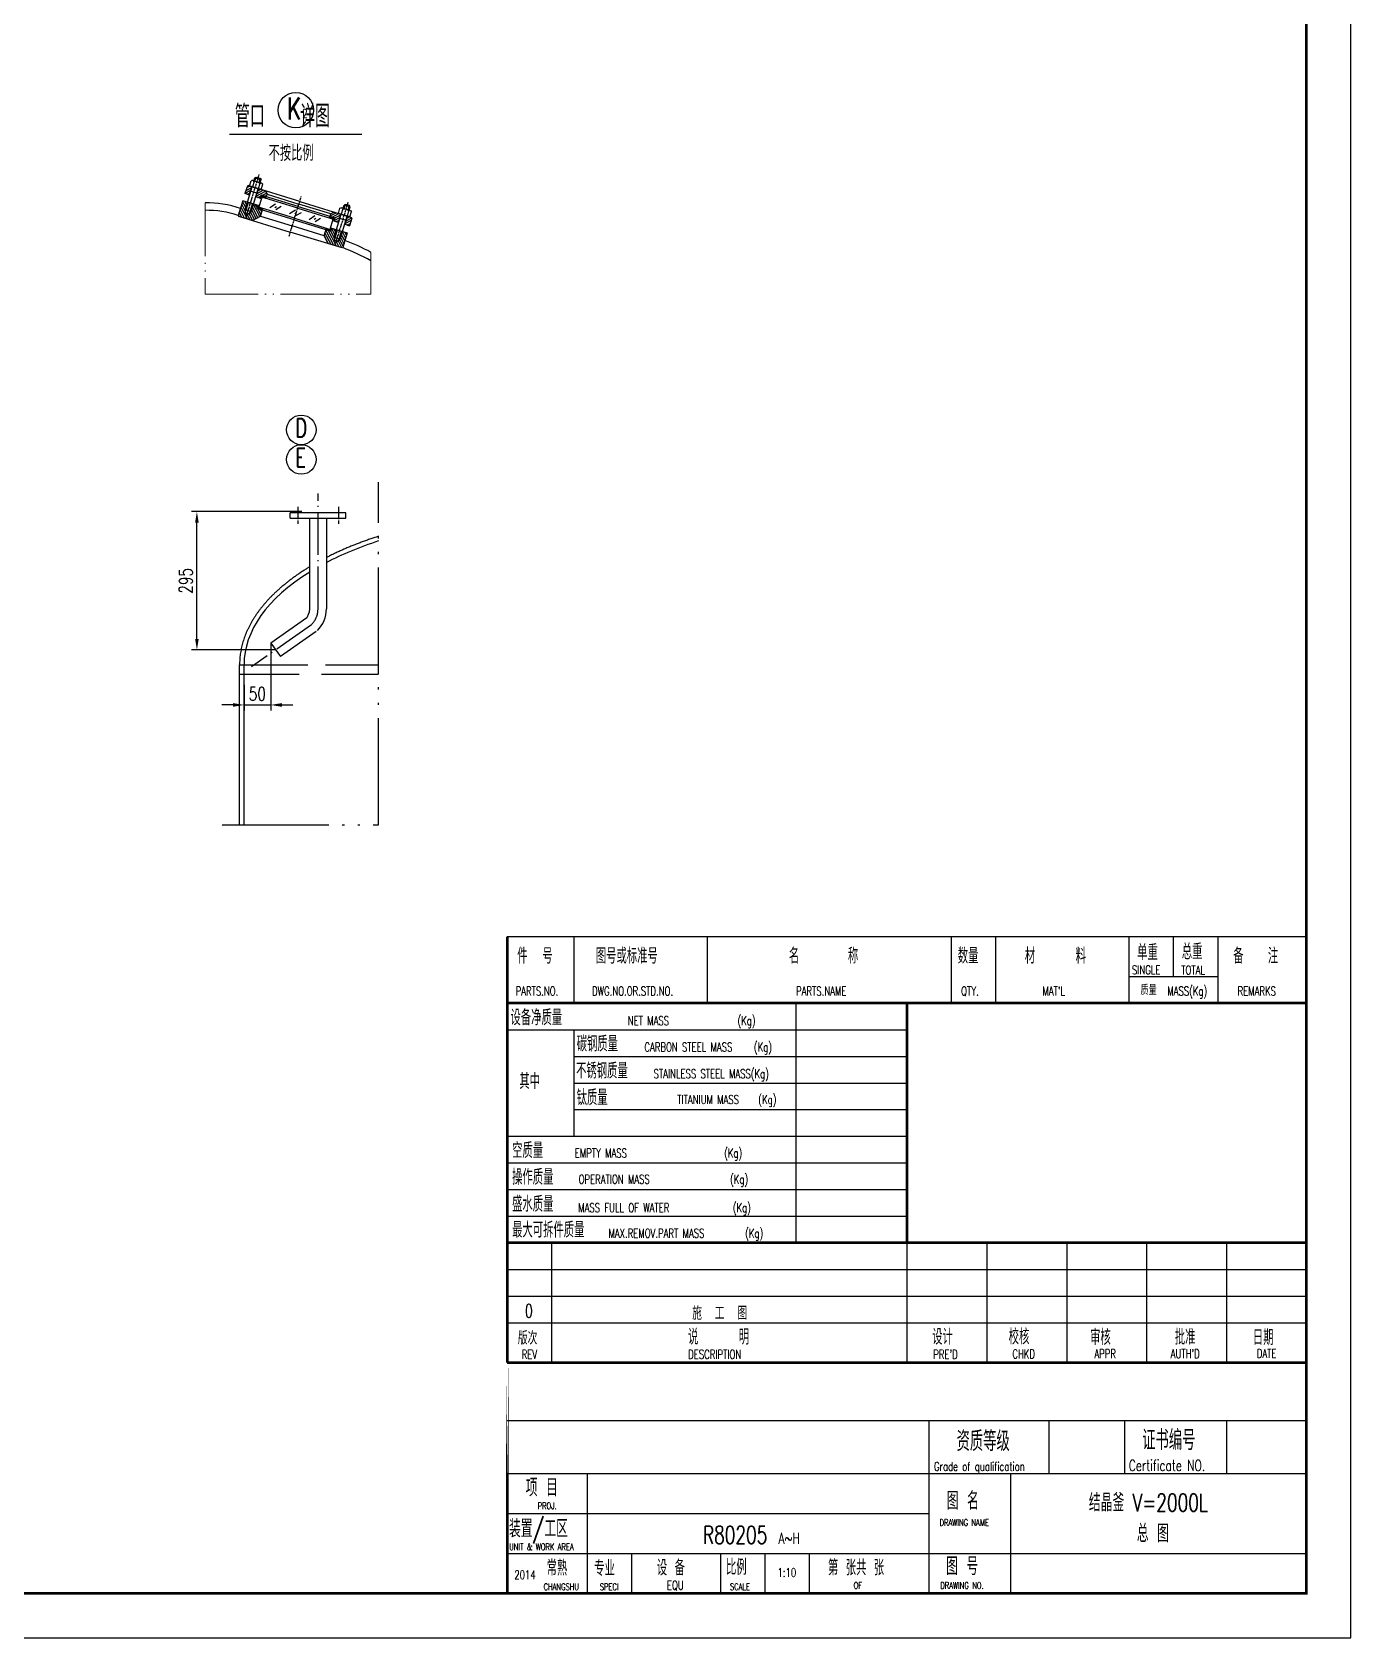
# Model space of a CAD drawing. Extents: x -14451 to -8511, y -379 to 8031.
# Drawn here: x -11481 to -8511, y -379 to 3239 of the extents above; entities that cross this region are included whole.
import ezdxf

# ---------------------------------------------------------------- set-up
doc = ezdxf.new("R2010")
doc.units = 0
doc.header["$MEASUREMENT"] = 0
doc.linetypes.add('ACAD_ISO04W100', pattern=[30.5, 24, -3, 0.5, -3])
doc.linetypes.add('ACAD_ISO05W100', pattern=[34, 24, -3, 0.5, -3, 0.5, -3])
doc.layers.get('DEFPOINTS').update_dxf_attribs({"linetype": 'CONTINUOUS'})
for name, color, linetype in [('1中心线', 3, 'ACAD_ISO04W100'), ('3轮廓', 7, 'CONTINUOUS'), ('3轮廓、图框', 7, 'CONTINUOUS'), ('4文字、标注、剖面线', 5, 'CONTINUOUS'), ('4文字标注', 5, 'CONTINUOUS'), ('5剖面线', 4, 'CONTINUOUS'), ('6断裂线', 6, 'ACAD_ISO05W100')]:
    doc.layers.add(name, color=color, linetype=linetype)
doc.layers.add('双点划线', color=6, linetype='ACAD_ISO05W100', lineweight=18)
doc.layers.add('标注，文字', color=5, linetype='CONTINUOUS', lineweight=18)
doc.styles.add('样式 2', font='ROMANS.shx', dxfattribs={"width": 0.75, "bigfont": 'hmhz.shx'})
doc.dimstyles.new('1-4 装配总图', dxfattribs={"dimscale": 4, "dimtxt": 3, "dimasz": 2.5, "dimexe": 1.25, "dimexo": 0, "dimgap": 1, "dimtad": 1, "dimdec": 0, "dimdsep": 46, "dimtxsty": '样式 2', "dimcen": 2.5, "dimclrd": 256, "dimclre": 256, "dimclrt": 256, "dimadec": 0, "dimazin": 0, "dimtfac": 1, "dimtdec": 0, "dimtmove": 0, "dimatfit": 1, "dimfxl": 1, "dimtfill": 1, "dimtfillclr": 256, "dimlwd": -1, "dimarcsym": 0})

# ---------------------------------------------------------------- blocks, each defined once
blk = doc.blocks.new('A$C21EA7D01')
at = {"layer": '3轮廓'}
for p, q in [((0, 0), (0, 10.5)), ((0, 0), (22.7, 0)), ((2.9, 12), (19.9, 12)), ((5.7, 10.5), (5.7, 0)), ((17, 10.5), (17, 0)), ((22.7, 0), (22.7, 10.5))]:
    blk.add_line(p, q, dxfattribs=at)
for centre, radius, start, end in [((2.9, 8.5), 3.48, 34.858, 145.142), ((11.4, 0.5), 11.5, 60.4605, 119.5395), ((19.9, 8.5), 3.48, 34.858, 145.142)]:
    blk.add_arc(centre, radius, start, end, dxfattribs=at)
blk = doc.blocks.new('管口符号')
at = {"layer": '4文字标注'}
blk.add_circle((-1249.14, -514.69), 4, dxfattribs=at)
at = {"layer": '4文字标注', "style": '样式 2', "width": 0.7}
for tag, p, height in [('A', (-1250.76, -516.64), 5), ('1', (-1247.74, -516.63), 2)]:
    blk.add_attdef(tag, p, '', height=height, dxfattribs=at)
blk = doc.blocks.new('*D106')
at = {"layer": '3轮廓', "color": 5, "lineweight": -2}
for p, q in [((-10943.9, 1862.2), (-10943.9, 1710.7)), ((-11004.1, 1768.7), (-11004.1, 1710.7))]:
    blk.add_line(p, q, dxfattribs=at)
at = {"layer": '3轮廓', "color": 5}
for p, q in [((-11029.1, 1723.2), (-11054.1, 1723.2)), ((-11004.1, 1723.2), (-10943.9, 1723.2)), ((-10918.9, 1723.2), (-10893.9, 1723.2))]:
    blk.add_line(p, q, dxfattribs=at)
for points in [[(-11029.1, 1719), (-11029.1, 1727.3), (-11004.1, 1723.2)], [(-10918.9, 1727.3), (-10918.9, 1719), (-10943.9, 1723.2)]]:
    blk.add_solid(points, dxfattribs=at)
at = {"layer": 'DEFPOINTS', "color": 0}
for p in [(-10943.9, 1862.2), (-11004.1, 1768.7), (-10943.9, 1723.2)]:
    blk.add_point(p, dxfattribs=at)
at = {"layer": '3轮廓', "color": 5, "insert": (-10974, 1748.2), "char_height": 30, "attachment_point": 5, "style": '样式 2'}
blk.add_mtext('50{}{{\\H0.7x;}{}}', dxfattribs=at)
blk = doc.blocks.new('*D107')
at = {"layer": '3轮廓', "color": 5, "lineweight": -2}
for p, q in [((-10874.1, 2158.7), (-11122.7, 2158.7)), ((-10932.9, 1847.1), (-11122.7, 1847.1))]:
    blk.add_line(p, q, dxfattribs=at)
at = {"layer": '3轮廓', "color": 5}
blk.add_line((-11110.2, 1872.1), (-11110.2, 2133.7), dxfattribs=at)
for points in [[(-11106, 2133.7), (-11114.3, 2133.7), (-11110.2, 2158.7)], [(-11114.3, 1872.1), (-11106, 1872.1), (-11110.2, 1847.1)]]:
    blk.add_solid(points, dxfattribs=at)
at = {"layer": 'DEFPOINTS', "color": 0}
for p in [(-11110.2, 2158.7), (-10874.1, 2158.7), (-10932.9, 1847.1)]:
    blk.add_point(p, dxfattribs=at)
at = {"layer": '3轮廓', "color": 5, "insert": (-11135.2, 2002.9), "char_height": 30, "attachment_point": 5, "rotation": 90, "style": '样式 2'}
blk.add_mtext('295{}{{\\H0.7x;}{}}', dxfattribs=at)

msp = doc.modelspace()

# ---------------------------------------------------------------- hatches: boundary and pattern name
at = {"layer": '4文字、标注、剖面线'}
h = msp.add_hatch(dxfattribs=at)
h.set_pattern_fill('ANSI31', color=256, scale=36, angle=72.92205994, style=0)
h.set_pattern_definition([(117.922, (-11086.761, 2805.7394), (-3.976134, -2.107215), [])])
h.paths.add_polyline_path([(-10974.50822, 2841.56525), (-10972.39378, 2848.44777), (-10982.71757, 2851.61943), (-10988.00367, 2834.41312), (-10990.29784, 2835.11794), (-10992.06483, 2829.36636), (-10997.46703, 2828.1269), (-11001.24153, 2832.18561), (-10999.47454, 2837.93719), (-11001.76872, 2838.642), (-10996.48261, 2855.84831), (-11006.8064, 2859.01998), (-11017.0262, 2825.75444), (-11016.23152, 2824.25495), (-10985.26016, 2814.73996), (-10967.26623, 2824.27613), (-10963.03735, 2838.04118)])
h.paths.add_polyline_path([(-10791.32454, 2767.69517), (-10796.72674, 2766.45571), (-10800.50124, 2770.51443), (-10798.73425, 2776.26601), (-10801.02842, 2776.97082), (-10795.74232, 2794.17713), (-10806.06611, 2797.34879), (-10808.18055, 2790.46627), (-10819.65142, 2793.99033), (-10823.8803, 2780.22529), (-10814.34414, 2762.23136), (-10783.37278, 2752.71637), (-10781.87328, 2753.51105), (-10771.65349, 2786.77659), (-10781.97727, 2789.94825), (-10787.26337, 2772.74194), (-10789.55755, 2773.44675)])
h = msp.add_hatch(dxfattribs=at)
h.set_pattern_fill('ANSI31', color=256, scale=36, angle=342.92205994, style=0)
h.set_pattern_definition([(27.922, (-11086.761, 2805.7394), (-2.107215, 3.976134), [])])
h.paths.add_polyline_path([(-10986.48395, 2890.43714), (-10995.08711, 2893.08019), (-10996.5866, 2892.28551), (-11001.87271, 2875.0792), (-10992.12246, 2872.08374)])
h.paths.add_polyline_path([(-10956.08614, 2881.09836), (-10971.57182, 2885.85585), (-10977.21033, 2867.50245), (-10967.46008, 2864.507), (-10965.34564, 2871.38952), (-10953.87477, 2867.86545), (-10952.11274, 2873.60089)])
h.paths.add_polyline_path([(-10785.74366, 2828.76596), (-10801.22934, 2833.52345), (-10808.72681, 2829.55004), (-10810.48885, 2823.81461), (-10799.01797, 2820.29054), (-10801.13241, 2813.40801), (-10791.38217, 2810.41256)])
h.paths.add_polyline_path([(-10761.43369, 2820.04212), (-10762.22837, 2821.54162), (-10770.83153, 2824.18467), (-10776.47003, 2805.83127), (-10766.71979, 2802.83581)])
h = msp.add_hatch(dxfattribs=at)
h.set_pattern_fill('ANSI31', color=256, scale=12, angle=342.92205994, style=0)
h.set_pattern_definition([(27.92206, (-11086.761, 2805.7394), (-0.702405, 1.325378), [])])
h.paths.add_polyline_path([(-10965.34564, 2871.38952), (-10966.40286, 2867.94826), (-10954.93199, 2864.42419), (-10953.87477, 2867.86545)])
h.paths.add_polyline_path([(-10973.451, 2845.00651), (-10974.50822, 2841.56525), (-10963.03735, 2838.04118), (-10961.98013, 2841.48244)])
h.paths.add_polyline_path([(-10800.07519, 2816.84928), (-10799.01797, 2820.29054), (-10810.48885, 2823.81461), (-10811.54607, 2820.37334)])
h.paths.add_polyline_path([(-10808.18055, 2790.46627), (-10807.12333, 2793.90753), (-10818.5942, 2797.4316), (-10819.65142, 2793.99033)])

# ---------------------------------------------------------------- linework, layer by layer
at = {"layer": '1中心线', "ltscale": 0.2}
for p, q in [((-10995.28769, 2835.2207), (-10969.81581, 2918.13188)), ((-10902.59874, 2779.38273), (-10875.23972, 2868.43658)), ((-10799.432, 2757.65007), (-10769.07552, 2856.4607))]:
    msp.add_line(p, q, dxfattribs=at)
at = {"layer": '1中心线'}
for p, q in [((-10999.65672, 2820.99945), (-10987.37271, 2860.98401)), ((-10883.25028, 2169.50162), (-10883.25028, 2131.16828)), ((-10791.58361, 2169.50162), (-10791.58361, 2131.16828))]:
    msp.add_line(p, q, dxfattribs=at)
at = {"layer": '1中心线', "ltscale": 4}
for p, q in [((-10837.41694, 1939.38291), (-10837.41694, 2199.71416)), ((-10852.0616, 1904.02757), (-10987.41694, 1808.67223))]:
    msp.add_line(p, q, dxfattribs=at)
msp.add_arc((-10887.41694, 1939.38291), 50, 315, 0, dxfattribs=at)
at = {"layer": '3轮廓'}
for p, q in [((-10899.91694, 2143.66828), (-10899.91694, 2156.16828)), ((-10856.16694, 1939.38291), (-10856.16694, 2143.66828)), ((-10818.66694, 2143.66828), (-10818.66694, 1939.38291)), ((-10774.91694, 2143.66828), (-10774.91694, 2156.16828))]:
    msp.add_line(p, q, dxfattribs=at)
at = {"layer": '3轮廓', "color": 7}
for p, q in [((-11014.08361, 1453.09765), (-11014.08361, 1813.29014)), ((-11004.08361, 1453.09765), (-11004.08361, 1813.29014)), ((-11014.08361, 1792.4568), (-10880.14887, 1792.4568)), ((-10829.42535, 1792.4568), (-10701.37506, 1792.4568))]:
    msp.add_line(p, q, dxfattribs=at)
at = {"layer": '3轮廓'}
msp.add_lwpolyline([(-8611.28685, 7931.40926, 6, 6, 0), (-8611.28685, -278.59074, 6, 6, 0), (-14201.28685, -278.59074, 6, 6, 0), (-14201.28685, 7931.40926, 6, 6, 0), (-8611.28685, 7931.40926, 6, 6, 0), (-8611.28685, -278.59074, 0, 0, 0)], format="xyseb", dxfattribs=at)
at = {"layer": '3轮廓', "color": 7}
for start_param, end_param in [(5.2898962633, 5.5188969302), (5.6040641044, 6.2831853072)]:
    msp.add_ellipse((-10337.41694, 1813.29014), major_axis=(-666.66667, 0), ratio=0.5, start_param=start_param, end_param=end_param, dxfattribs=at)
for points, knots in [([(-10701.37506, 2103.07684), (-10703.15151, 2102.50497), (-10708.17598, 2100.87077), (-10716.4019, 2098.11652), (-10726.01108, 2094.77691), (-10735.50556, 2091.35346), (-10744.88258, 2087.84711), (-10754.13938, 2084.25879), (-10763.27325, 2080.58949), (-10772.28152, 2076.84018), (-10781.16155, 2073.01187), (-10789.91075, 2069.10557), (-10798.52655, 2065.12233), (-10807.00644, 2061.06319), (-10813.70084, 2057.74549), (-10817.56813, 2055.78144), (-10818.66694, 2055.21949)], [1430.8695863594, 1430.8695863594, 1430.8695863594, 1430.8695863594, 1437.5879931634, 1449.8901769951, 1462.0981136458, 1474.2098597979, 1486.2235450709, 1498.1373749256, 1509.9496336555, 1521.6586874711, 1533.2629876797, 1544.7610739659, 1556.1515777754, 1567.4332258061, 1578.6048436094, 1583.0478316452, 1583.0478316452, 1583.0478316452, 1583.0478316452]), ([(-10856.16694, 2034.38236), (-10858.24335, 2033.12797), (-10862.76936, 2030.35351), (-10869.66288, 2025.98805), (-10876.81253, 2021.29518), (-10883.80321, 2016.53758), (-10890.63283, 2011.71642), (-10897.29933, 2006.83287), (-10903.80069, 2001.88812), (-10910.13493, 1996.88337), (-10916.30008, 1991.81981), (-10922.29425, 1986.69865), (-10928.11552, 1981.5211), (-10933.76205, 1976.2884), (-10939.23199, 1971.00178), (-10944.52354, 1965.6625), (-10949.63491, 1960.27181), (-10954.56435, 1954.83099), (-10959.3101, 1949.34136), (-10963.87045, 1943.80423), (-10968.24369, 1938.22096), (-10972.42812, 1932.59293), (-10976.42208, 1926.92158), (-10980.22391, 1921.20835), (-10983.83197, 1915.45477), (-10987.24465, 1909.66241), (-10990.46035, 1903.8329), (-10993.47749, 1897.96795), (-10996.29455, 1892.06932), (-10998.91001, 1886.13887), (-11001.32244, 1880.17855), (-11003.53042, 1874.19039), (-11005.53262, 1868.17652), (-11007.32779, 1862.13916), (-11008.91475, 1856.08061), (-11010.29242, 1850.00331), (-11011.45986, 1843.90972), (-11012.41623, 1837.80245), (-11013.16081, 1831.68412), (-11013.69306, 1825.55744), (-11014.01258, 1819.42524), (-11014.08361, 1815.33454), (-11014.08361, 1813.29014)], [1634.538436157, 1634.538436157, 1634.538436157, 1634.538436157, 1643.2715621617, 1653.6491964083, 1663.9114333135, 1674.0581688868, 1684.0894401276, 1694.0054297529, 1703.806470971, 1713.4930522785, 1723.0658222536, 1732.5255943142, 1741.8733514024, 1751.1102505546, 1760.2376273054, 1769.2569998738, 1778.170073068, 1786.9787418438, 1795.6850944429, 1804.2914150359, 1812.8001857872, 1821.2140882609, 1829.5360040825, 1837.7690147763, 1845.9164006989, 1853.9816389996, 1861.9684005454, 1869.8805457626, 1877.7221193621, 1885.4973439313, 1893.2106123985, 1900.8664793923, 1908.4696515401, 1916.0249767681, 1923.5374326826, 1931.0121141239, 1938.4542199921, 1945.8690394535, 1953.2619376289, 1960.6383408692, 1968.0037217121, 1975.3635836097, 1975.3635836097, 1975.3635836097, 1975.3635836097])]:
    msp.add_open_spline(points, degree=3, knots=knots, dxfattribs=at)
at = {"layer": '3轮廓、图框'}
for p, q in [((-10981.68153, 2904.02598), (-10979.56711, 2910.90846)), ((-10979.56711, 2910.90846), (-10976.56812, 2912.49782)), ((-10979.56711, 2910.90846), (-10965.80206, 2906.67957)), ((-10979.38735, 2903.32117), (-10976.56812, 2912.49782)), ((-10976.56812, 2912.49782), (-10967.39142, 2909.67856)), ((-10970.21066, 2900.50192), (-10967.39142, 2909.67856)), ((-10967.91648, 2899.7971), (-10965.80206, 2906.67957)), ((-10967.39142, 2909.67856), (-10965.80206, 2906.67957)), ((-11006.8064, 2859.01998), (-11017.0262, 2825.75444)), ((-10969.52606, 2847.56676), (-11006.8064, 2859.01998)), ((-10996.5866, 2892.28551), (-11001.87271, 2875.0792)), ((-10991.54892, 2871.90754), (-11001.87271, 2875.0792)), ((-11001.76872, 2838.642), (-10985.91041, 2890.26094)), ((-10996.5866, 2892.28551), (-10995.08711, 2893.08019)), ((-10878.65774, 2857.3109), (-10995.08711, 2893.08019)), ((-10992.12246, 2872.08374), (-10986.48395, 2890.43714)), ((-10988.80994, 2880.82294), (-10975.04489, 2876.59406)), ((-10988.00367, 2834.41312), (-10972.14536, 2886.03205)), ((-10964.59237, 2863.62598), (-10977.78387, 2867.67866)), ((-10977.21033, 2867.50245), (-10971.57182, 2885.85585)), ((-10970.58328, 2844.12549), (-10963.53515, 2867.06724)), ((-10967.46008, 2864.507), (-10965.34564, 2871.38952)), ((-10883.23903, 2842.39877), (-10966.40286, 2867.94826)), ((-10882.18181, 2845.84003), (-10965.34564, 2871.38952)), ((-10956.08614, 2881.09836), (-10952.11274, 2873.60089)), ((-10954.93199, 2864.42419), (-10952.11274, 2873.60089)), ((-10952.11274, 2873.60089), (-10880.41977, 2851.57547)), ((-11017.0262, 2825.75444), (-11016.23152, 2824.25495)), ((-11016.23152, 2824.25495), (-10899.80215, 2788.48566)), ((-10988.00367, 2834.41312), (-11001.76872, 2838.642)), ((-11001.24153, 2832.18561), (-10994.18844, 2855.1435)), ((-10997.46703, 2828.1269), (-11001.24153, 2832.18561)), ((-11001.24153, 2832.18561), (-10996.65318, 2830.77598)), ((-10997.46703, 2828.1269), (-10992.06483, 2829.36636)), ((-10992.06483, 2829.36636), (-10996.65318, 2830.77598)), ((-10992.06483, 2829.36636), (-10985.01174, 2852.32425)), ((-10985.26016, 2814.73996), (-10967.26623, 2824.27613)), ((-10974.50822, 2841.56525), (-10972.39378, 2848.44777)), ((-10891.34438, 2816.01576), (-10974.50822, 2841.56525)), ((-10890.28716, 2819.45702), (-10973.451, 2845.00651)), ((-10967.26623, 2824.27613), (-10961.98013, 2841.48244)), ((-10967.26623, 2824.27613), (-10895.57327, 2802.25071)), ((-10883.23903, 2842.39877), (-10800.07519, 2816.84928)), ((-10882.18181, 2845.84003), (-10799.01797, 2820.29054)), ((-10808.72681, 2829.55004), (-10880.41977, 2851.57547)), ((-10878.65774, 2857.3109), (-10762.22837, 2821.54162)), ((-10811.54607, 2820.37334), (-10808.72681, 2829.55004)), ((-10801.22934, 2833.52345), (-10808.72681, 2829.55004)), ((-10801.02842, 2776.97082), (-10785.17012, 2828.58975)), ((-10791.38217, 2810.41256), (-10785.74366, 2828.76596)), ((-10787.26337, 2772.74194), (-10771.40507, 2824.36087)), ((-10780.94124, 2842.3548), (-10778.82681, 2849.23727)), ((-10775.82782, 2850.82663), (-10778.82681, 2849.23727)), ((-10765.06176, 2845.00839), (-10778.82681, 2849.23727)), ((-10778.64706, 2841.64999), (-10775.82782, 2850.82663)), ((-10776.47003, 2805.83127), (-10770.83153, 2824.18467)), ((-10766.65113, 2848.00738), (-10775.82782, 2850.82663)), ((-10769.47036, 2838.83073), (-10766.65113, 2848.00738)), ((-10767.17619, 2838.12592), (-10765.06176, 2845.00839)), ((-10765.06176, 2845.00839), (-10766.65113, 2848.00738)), ((-10783.37278, 2752.71637), (-10899.80215, 2788.48566)), ((-10823.8803, 2780.22529), (-10895.57327, 2802.25071)), ((-10891.34438, 2816.01576), (-10808.18055, 2790.46627)), ((-10890.28716, 2819.45702), (-10807.12333, 2793.90753)), ((-10823.8803, 2780.22529), (-10818.5942, 2797.4316)), ((-10809.99105, 2794.78855), (-10802.94291, 2817.73029)), ((-10808.93383, 2798.22981), (-10771.65349, 2786.77659)), ((-10808.18055, 2790.46627), (-10806.06611, 2797.34879)), ((-10804.00013, 2814.28903), (-10790.80863, 2810.23635)), ((-10801.13241, 2813.40801), (-10799.01797, 2820.29054)), ((-10800.50124, 2770.51443), (-10793.44815, 2793.47232)), ((-10791.32454, 2767.69517), (-10784.27145, 2790.65306)), ((-10774.3046, 2814.92287), (-10788.06965, 2819.15175)), ((-10771.65349, 2786.77659), (-10781.87328, 2753.51105)), ((-10777.04358, 2806.00747), (-10766.71979, 2802.83581)), ((-10761.43369, 2820.04212), (-10766.71979, 2802.83581)), ((-10761.43369, 2820.04212), (-10762.22837, 2821.54162)), ((-10814.34414, 2762.23136), (-10823.8803, 2780.22529)), ((-10801.02842, 2776.97082), (-10787.26337, 2772.74194)), ((-10800.50124, 2770.51443), (-10795.91289, 2769.1048)), ((-10796.72674, 2766.45571), (-10800.50124, 2770.51443)), ((-10796.72674, 2766.45571), (-10791.32454, 2767.69517)), ((-10791.32454, 2767.69517), (-10795.91289, 2769.1048)), ((-10781.87328, 2753.51105), (-10783.37278, 2752.71637)), ((-10774.91694, 2156.16828), (-10899.91694, 2156.16828)), ((-10899.91694, 2143.66828), (-10774.91694, 2143.66828)), ((-10862.86008, 1919.35583), (-10943.93437, 1862.24048)), ((-10841.26313, 1888.69931), (-10921.80436, 1831.9595)), ((-10943.93437, 1862.24048), (-10921.80436, 1831.9595)), ((-10411.28685, 1051.40926), (-10411.28685, 511.40926)), ((-10411.28685, 511.40926), (-10411.28685, 391.40926)), ((-10411.28685, 241.40926), (-8611.28685, 241.40926)), ((-10411.28685, 241.40926), (-8611.28685, 241.40926)), ((-10411.28685, 241.40926), (-8611.28685, 241.40926)), ((-10411.28685, 241.40926), (-8611.28685, 241.40926)), ((-8611.28685, 241.40926), (-8611.28685, -278.59074)), ((-10411.28685, -278.59074), (-8611.28685, -278.59074))]:
    msp.add_line(p, q, dxfattribs=at)
at = {"layer": '3轮廓、图框', "const_width": 6, "flags": 128}
for points in [[(-10411.28685, 1051.40926), (-10411.28685, 1201.40926)], [(-8611.28685, 1051.40926), (-8611.28685, 1201.40926)], [(-10411.28685, 511.40926), (-10411.28685, 1051.40926)], [(-10411.28685, 1051.40926), (-8611.28685, 1051.40926)], [(-10411.28685, 1051.40926), (-9511.28685, 1051.40926)], [(-9511.28685, 1051.40926), (-9511.28685, 511.40926)], [(-10411.28685, 241.40926), (-10411.28685, 511.40926)], [(-10411.28685, 511.40926), (-8611.28685, 511.40926)], [(-10411.28685, 511.40926), (-9511.28685, 511.40926)], [(-10411.28685, 241.40926), (-8611.28685, 241.40926), (-8611.28685, -278.59074), (-10411.28685, -278.59074)]]:
    msp.add_lwpolyline(points, dxfattribs=at)
msp.add_lwpolyline([(-10411.28685, 241.40926), (-10411.28685, -278.59074)], close=True, dxfattribs=at)
at = {"layer": '3轮廓、图框'}
for centre, radius, start, end in [((-11088.90184, 2612.30832), 242.0229, 71.49600969, 90.69684752), ((-11088.90184, 2612.30832), 225.2229, 71.38961216, 90.74883016), ((-10939.68224, 2334.69203), 447.56346, 60.3384501, 69.35383621), ((-10939.68224, 2334.69203), 464.36346, 61.51219182, 69.48308757), ((-10887.41694, 1939.38291), 31.25, 315, 0), ((-10887.41694, 1939.38291), 68.75, 315, 0)]:
    msp.add_arc(centre, radius, start, end, dxfattribs=at)
at = {"layer": '4文字、标注、剖面线'}
for p, q in [((-10933.33753, 2851.72771), (-10946.16285, 2843.16633)), ((-10931.08627, 2845.47983), (-10934.53682, 2843.29876)), ((-10920.30713, 2845.87244), (-10932.74251, 2838.58033)), ((-10888.4521, 2837.93806), (-10901.27742, 2829.37668)), ((-10886.20084, 2831.69019), (-10889.65139, 2829.50912)), ((-10875.42171, 2832.0828), (-10887.85709, 2824.79069)), ((-10844.70704, 2824.96178), (-10857.53236, 2816.4004)), ((-10842.45578, 2818.7139), (-10845.90633, 2816.53283)), ((-10831.67664, 2819.10651), (-10844.11202, 2811.8144)), ((-10411.28685, 1201.40926), (-8611.28685, 1201.40926)), ((-10261.28685, 1201.40926), (-10261.28685, 1051.40926)), ((-9961.28685, 1201.40926), (-9961.28685, 1051.40926)), ((-9411.28685, 1201.40926), (-9411.28685, 1051.40926)), ((-9311.28685, 1201.40926), (-9311.28685, 1051.40926)), ((-9011.28685, 1201.40926), (-9011.28685, 1051.40926)), ((-8911.28685, 1201.40926), (-8911.28685, 1111.40926)), ((-8811.28685, 1201.40926), (-8811.28685, 1051.40926)), ((-9011.28685, 1111.40926), (-8811.28685, 1111.40926)), ((-9761.28685, 1051.40926), (-9761.28685, 511.40926)), ((-10411.28685, 991.40926), (-9511.28685, 991.40926)), ((-10261.28685, 991.40926), (-10261.28685, 751.40926)), ((-10261.28685, 931.40926), (-9511.28685, 931.40926)), ((-10261.28685, 871.40926), (-9511.28685, 871.40926)), ((-10261.28685, 811.40926), (-9511.28685, 811.40926)), ((-10411.28685, 751.40926), (-9511.28685, 751.40926)), ((-10411.28685, 691.40926), (-9511.28685, 691.40926)), ((-10411.28685, 631.40926), (-9511.28685, 631.40926)), ((-10411.28685, 571.40926), (-9511.28685, 571.40926)), ((-10311.28685, 511.40926), (-10311.28685, 241.40926)), ((-9511.28685, 511.40926), (-9511.28685, 241.40926)), ((-9331.28685, 511.40926), (-9331.28685, 241.40926)), ((-9151.28685, 511.40926), (-9151.28685, 241.40926)), ((-8971.28685, 511.40926), (-8971.28685, 241.40926)), ((-8791.28685, 511.40926), (-8791.28685, 241.40926)), ((-10411.28685, 451.40926), (-8611.28685, 451.40926)), ((-10411.28685, 391.40926), (-8611.28685, 391.40926)), ((-10411.28685, 331.40926), (-8611.28685, 331.40926)), ((-10411.28685, 111.40926), (-8611.28685, 111.40926)), ((-9461.6649, 111.40926), (-9461.6649, -278.59074)), ((-9191.28685, 111.40926), (-9191.28685, -8.59074)), ((-9021.28685, 111.40926), (-9021.28685, -8.59074)), ((-8791.28685, 111.40926), (-8791.28685, -8.59074)), ((-10411.28685, -8.59074), (-8611.28685, -8.59074)), ((-10231.28685, -8.59074), (-10231.28685, -278.59074)), ((-9278.21602, -8.59074), (-9278.21602, -278.59074)), ((-10411.28685, -98.59074), (-9461.6649, -98.59074)), ((-10411.28685, -188.59074), (-8611.28685, -188.59074)), ((-10131.28685, -188.59074), (-10131.28685, -278.59074)), ((-9931.28685, -188.59074), (-9931.28685, -278.59074)), ((-9831.28685, -188.59074), (-9831.28685, -278.59074)), ((-9731.28685, -188.59074), (-9731.28685, -278.59074))]:
    msp.add_line(p, q, dxfattribs=at)
at = {"layer": '4文字标注'}
msp.add_line((-11036.83946, 3008.77416), (-10738.87775, 3008.77416), dxfattribs=at)
msp.add_lwpolyline([(-8511.28685, -378.59074), (-8511.28685, 8031.40926), (-14451.28685, 8031.40926), (-14451.28685, -378.59074)], close=True, dxfattribs=at)
at = {"layer": '5剖面线'}
for p, q in [((-10801.02842, 2776.97082), (-10795.74232, 2794.17713)), ((-10787.26337, 2772.74194), (-10781.97727, 2789.94825))]:
    msp.add_line(p, q, dxfattribs=at)
at = {"layer": '6断裂线', "ltscale": 10}
for p, q in [((-10701.37506, 1453.09765), (-10701.37506, 2225.35048)), ((-11014.08361, 1813.29014), (-10860.62916, 1813.29014)), ((-10820.57695, 1813.29014), (-10701.37506, 1813.29014)), ((-11052.93874, 1453.09765), (-10701.37506, 1453.09765))]:
    msp.add_line(p, q, dxfattribs=at)
at = {"layer": '双点划线', "ltscale": 5}
for p, q in [((-11091.84532, 2854.31332), (-11091.84532, 2648.52542)), ((-10718.194, 2648.52542), (-10718.194, 2742.82972)), ((-11091.84532, 2648.52542), (-10718.194, 2648.52542))]:
    msp.add_line(p, q, dxfattribs=at)
at = {"layer": '标注，文字'}
msp.add_line((-11004.08361, 1723.14681), (-10987.41694, 1723.14681), dxfattribs=at)

# ---------------------------------------------------------------- block references
at = {"layer": '3轮廓、图框', "yscale": 1.199999999999903, "zscale": 1.2, "rotation": 342.9220599443068}
for p, xscale in [((-10991.72629, 2892.04768), 1.200000000001252), ((-10765.58919, 2822.57412), -1.200000000001252)]:
    msp.add_blockref('A$C21EA7D01', p, dxfattribs=dict(at, xscale=xscale))
at = {"layer": '4文字标注'}
ref = msp.add_blockref('管口符号', (1603.86096, 8210.14555), dxfattribs=dict(at, xscale=9.999999995998223, yscale=9.999999996000952, zscale=9.999999996))
ref.add_attrib('1', '2', (-10872.90135, 3045.63987), dxfattribs={"height": 20, "style": '样式 2', "width": 0.7})
ref.add_attrib('A', 'K', (-10906.98949, 3041.7475), dxfattribs={"height": 50, "style": '样式 2', "width": 0.7})
at = {"layer": '4文字标注', "xscale": 8.333333333333325, "yscale": 8.333333333333325, "zscale": 8.333333333333325}
for p, values in [((-465.53525, 6631.90832), {'A': 'D'}), ((-465.53525, 6565.24165), {'A': 'E'})]:
    msp.add_blockref('管口符号', p, dxfattribs=at).add_auto_attribs(values)

# ---------------------------------------------------------------- texts
at = {"layer": '4文字、标注、剖面线', "style": '样式 2', "width": 0.7}
for s, height, p in [('件  号', 35, (-10388.93512, 1140.48041)), ('图号或标准号', 35, (-10211.79871, 1140.48041)), ('名      称', 35, (-9776.93324, 1140.48041)), ('数量', 35, (-9396.71496, 1140.48041)), ('材     料', 35, (-9245.63999, 1140.48041)), ('单重', 35, (-8992.36818, 1148.35176)), ('总重', 35, (-8892.14202, 1149.98542)), ('备   注', 35, (-8776.34302, 1140.48041)), ('SINGLE', 20, (-9004.45118, 1116.32173)), ('TOTAL', 20, (-8893.28114, 1115.73566)), ('PARTS.NO.', 20, (-10392.28497, 1068.66198)), ('DWG.NO.OR.STD.NO.', 20, (-10220.15639, 1068.66198)), ('PARTS.NAME', 20, (-9760.76993, 1068.66198)), ('QTY.', 20, (-9388.90156, 1068.66198)), ("MAT'L", 20, (-9205.97837, 1068.66198)), ('质量', 20, (-8985.13058, 1070.06195)), ('MASS(Kg)', 20, (-8924.67558, 1068.66198)), ('REMARKS', 20, (-8766.43273, 1068.66198)), ('设备净质量', 35, (-10404.03768, 1001.62347)), ('NET MASS              (Kg)', 20, (-10139.8128, 1001.87242)), ('碳钢质量', 35, (-10254.93789, 942.24418)), ('CARBON STEEL MASS   (Kg)', 20, (-10102.30448, 942.43834)), ('不锈钢质量', 35, (-10256.23295, 881.56494)), ('STAINLESS STEEL MASS(Kg)', 20, (-10081.6159, 882.31368)), ('其中', 35, (-10383.99682, 857.94174)), ('钛质量', 35, (-10254.93789, 821.27032)), ('TITANIUM MASS   (Kg)', 20, (-10028.40399, 824.24104)), ('空质量', 35, (-10400.37641, 702.28872)), ('EMPTY MASS                    (Kg)', 20, (-10259.20019, 703.68929)), ('操作质量', 35, (-10400.37641, 642.02881)), ('OPERATION MASS                (Kg)', 20, (-10250.44489, 644.57287)), ('盛水质量', 35, (-10400.37641, 581.3043)), ('MASS FULL OF WATER            (Kg)', 20, (-10251.40917, 580.53009)), ('最大可拆件质量', 35, (-10400.37641, 523.24344)), ('MAX.REMOV.PART MASS       (Kg)', 20, (-10183.24504, 522.97177)), ('0', 30, (-10371.52926, 342.93034)), ('施  工  图', 30, (-9994.72269, 338.04431)), ('版次', 30, (-10387.45563, 282.13894)), ('说     明', 35, (-10004.22598, 282.13894)), ('设计', 35, (-9454.27171, 282.13894)), ('校核', 35, (-9281.95358, 282.51171)), ('审核', 35, (-9098.65101, 281.321)), ('批准', 35, (-8907.89563, 281.69516)), ('日期', 35, (-8732.12503, 280.81502)), ('REV', 20, (-10378.88822, 250.18006)), ('DESCRIPTION', 20, (-10003.76701, 250.18006)), ("PRE'D", 20, (-9451.86002, 250.18006)), ('CHKD', 20, (-9273.556, 251.08453)), ('APPR', 20, (-9088.88608, 251.50203)), ("AUTH'D", 20, (-8916.99737, 251.65483)), ('DATE', 20, (-8723.13147, 252.22009)), ('资质等级', 45, (-9399.27097, 42.11074)), ('证书编号', 45, (-8981.08763, 44.5814)), ('Grade of qualification', 20, (-9450.16136, -2.39292)), ('Certificate NO.', 25, (-9011.24327, -2.58835)), ('项 目', 40, (-10369.74559, -60.05316)), ('图 名', 40, (-9421.38331, -89.74149)), ('结晶釜 V=2000L', 40, (-9101.44305, -93.82409)), ('装置/工区', 40, (-10407.36346, -152.3158)), ('PROJ.', 15, (-10342.71466, -88.65041)), ('R80205', 40, (-9970.63515, -166.65238)), ('A~H', 25, (-9800.6405, -166.65238)), ('DRAWING NAME', 15, (-9437.5704, -126.38498)), ('总 图', 40, (-8993.41355, -162.95258)), ('UNIT & WORK AREA', 15, (-10406.8929, -180.99876)), ('常熟', 35, (-10322.54803, -238.40299)), ('专业', 35, (-10215.29899, -239.24857)), ('设 备', 35, (-10074.44211, -237.97093)), ('比例', 35, (-9918.58203, -236.67345)), ('第 张共 张', 35, (-9689.017, -237.74744)), ('图 号', 40, (-9422.80573, -237.21026)), ('2014', 20, (-10395.14253, -246.4274)), ('EQU', 20, (-10051.62087, -270.06711)), ('1:10', 20, (-9802.42266, -241.16953)), ('OF', 15, (-9631.03431, -267.84542)), ('DRAWING NO.', 15, (-9435.80668, -267.84542)), ('CHANGSHU', 15, (-10329.34994, -270.87809)), ('SPECI', 15, (-10202.77707, -270.83487)), ('SCALE', 15, (-9909.66155, -270.83487))]:
    msp.add_text(s, height=height, dxfattribs=at).set_placement(p)
at = {"layer": '4文字标注', "style": '样式 2'}
for s, height, width, p in [('管口   详图', 50.688, 0.7, (-11024.65837, 3024.22182)), ('不按比例', 35.4816, 0.75, (-10948.63399, 2948.76705))]:
    msp.add_text(s, height=height, dxfattribs=dict(at, width=width)).set_placement(p)

# ---------------------------------------------------------------- dimensions: what is measured, and where the dimension line sits
at = {"layer": '3轮廓'}
dim = msp.add_linear_dim(base=(-11110.15034, 2158.66828), p1=(-10932.86936, 1847.09999), p2=(-10874.08361, 2158.66828), angle=90, text='295{}{{\\H0.7x;}{}}', dimstyle='1-4 装配总图', override={"dimscale": 10, "dimtxsty": '样式 2', "dimclrd": 5, "dimclre": 5, "dimclrt": 5, "dimtfill": 0}, dxfattribs=at)
dim.commit()
dim.dimension.update_dxf_attribs({"geometry": '*D107', "text_midpoint": (-11135.15034, 2002.88414)})
dim = msp.add_linear_dim(base=(-10943.93437, 1723.15681), p1=(-11004.08361, 1768.65415), p2=(-10943.93437, 1862.24048), text='50{}{{\\H0.7x;}{}}', dimstyle='1-4 装配总图', override={"dimscale": 10, "dimtxsty": '样式 2', "dimclrd": 5, "dimclre": 5, "dimclrt": 5, "dimtfill": 0}, dxfattribs=at)
dim.commit()
dim.dimension.update_dxf_attribs({"geometry": '*D106', "text_midpoint": (-10974.00899, 1748.15681)})

doc.saveas('drawing.dxf')
